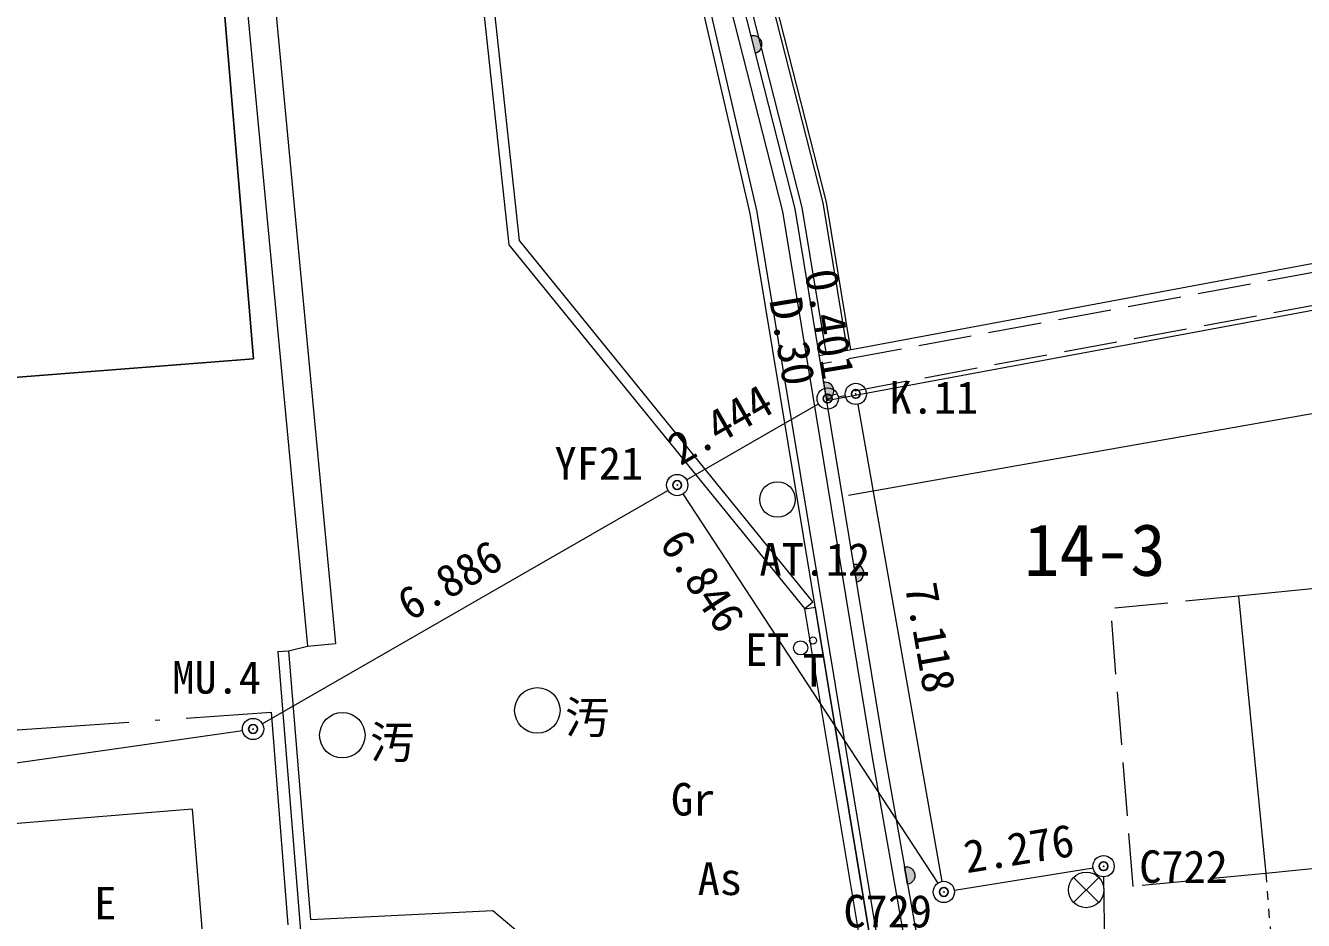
# Model space of a CAD drawing. Units: millimetres, scale not verified. Extents: x -29071210 to -28860960, y -117775216 to -117329466.
# Drawn here: x -28926478 to -28908489, y -117450186 to -117437591 of the extents above; entities that cross this region are included whole.
import ezdxf
from ezdxf.enums import TextEntityAlignment as Align

# ---------------------------------------------------------------- set-up
doc = ezdxf.new("R2010")
doc.units = ezdxf.units.MM
doc.header["$LTSCALE"] = 250
doc.header["$PDMODE"] = 32
doc.header["$PDSIZE"] = 125
for name, pattern in [('LONG_DASHED_DOTTED', [15.25, 12, -1.5, 0.25, -1.5]), ('USER5', [4, 3, -1]), ('USER8', [1, 0.5, -0.5])]:
    doc.linetypes.add(name, pattern=pattern)
for name, color, linetype, lineweight in [('H29-S-SUV', 8, 'Continuous', 13), ('S-SUV', 7, 'Continuous', 13), ('S-SUV-HTXT', 7, 'Continuous', 13), ('S-SUV-ROW', 7, 'Continuous', 15), ('S-SUV-SRVR', 3, 'Continuous', 13)]:
    doc.layers.add(name, color=color, linetype=linetype, lineweight=lineweight)
doc.layers.add('S-SUV-BMK', color=7, linetype='Continuous')
doc.styles.add('ＭＳ ゴシック', font='')
doc.styles.get('ＭＳ ゴシック').set_extended_font_data('MS Gothic')

# ---------------------------------------------------------------- blocks, each defined once
blk = doc.blocks.new('ﾌﾟﾛｯﾄﾏｰｸ-03')
at = {"color": 7, "linetype": 'Continuous', "lineweight": 15}
blk.add_circle((0, 0), 0.5, dxfattribs=at)
at = {"color": 7}
blk.add_point((0, 0), dxfattribs=at)
blk = doc.blocks.new('ﾌﾟﾛｯﾄﾏｰｸ-02')
at = {"color": 7, "linetype": 'Continuous', "lineweight": 20}
blk.add_circle((0, 0), 0.5, dxfattribs=at)
blk = doc.blocks.new('ﾌﾟﾛｯﾄﾏｰｸ-C1')
at = {"color": 7, "linetype": 'Continuous', "lineweight": 20}
for p, q in [((-0.3536, 0.3536), (0.3536, -0.3536)), ((-0.3536, -0.3536), (0.3536, 0.3536))]:
    blk.add_line(p, q, dxfattribs=at)
blk.add_circle((0, 0), 0.5, dxfattribs=at)

msp = doc.modelspace()

# ---------------------------------------------------------------- hatches: boundary and pattern name
at = {"layer": 'H29-S-SUV'}
for points in [[(-28916205.7, -117437979.2, 0.41421), (-28916115.4, -117437827.1, 0.41421), (-28916267.4, -117437736.9)], [(-28915204.7, -117442858.1, 0.41422), (-28915101.6, -117442714.4, 0.41422), (-28915245.3, -117442611.3)], [(-28914782.5, -117445422.7, 1), (-28914823.1, -117445176)], [(-28914104.6, -117449431.6, -1), (-28914061.2, -117449677.9)]]:
    msp.add_hatch(color=256, dxfattribs=at).paths.add_polyline_path(points)

# ---------------------------------------------------------------- linework, layer by layer
for p, q in [((-28916276, -117440235), (-28922646.3, -117412711.3)), ((-28916178.6, -117440212.5), (-28922559.9, -117412641.2)), ((-28923798.4, -117432705.9), (-28922511.2, -117446325.6)), ((-28923399, -117432681), (-28922113, -117446288)), ((-28919670, -117440676), (-28920309, -117434769)), ((-28919525.6, -117440615.8), (-28920159.9, -117434752.9)), ((-28914537, -117450738), (-28916276, -117440235)), ((-28914438.3, -117450721.7), (-28916177.3, -117440218.7)), ((-28915510, -117445795), (-28919670, -117440676)), ((-28915393.6, -117445700.4), (-28919525.6, -117440615.8)), ((-28905441.5, -117445234.1), (-28909401.1, -117445620.8)), ((-28915510, -117445795), (-28915393.6, -117445700.4)), ((-28909401.1, -117445620.8), (-28909019.9, -117449524.5)), ((-28915508, -117445801), (-28915360, -117445776.3)), ((-28914602, -117451239), (-28915508, -117445801)), ((-28914453, -117451220.3), (-28915360, -117445776.3)), ((-28922924.5, -117446402.1), (-28922775, -117446390)), ((-28922924.5, -117446402.1), (-28922606.8, -117450331.1)), ((-28922775, -117446390), (-28922511.2, -117446325.6)), ((-28922775, -117446390), (-28922469, -117450174)), ((-28922511.2, -117446325.6), (-28922113, -117446288)), ((-28924133, -117448618), (-28926938, -117448848.5)), ((-28924133, -117448618), (-28923923, -117451173)), ((-28905060.3, -117449137.8), (-28909019.9, -117449524.5)), ((-28922469, -117450174), (-28919902, -117450046)), ((-28919902, -117450046), (-28919366.8, -117450497.6))]:
    msp.add_line(p, q, dxfattribs=at)
at = {"layer": 'H29-S-SUV', "lineweight": 25}
for p, q in [((-28923271, -117442284), (-28923988, -117433698)), ((-28958802, -117445050), (-28923271, -117442284))]:
    msp.add_line(p, q, dxfattribs=at)
at = {"layer": 'H29-S-SUV', "linetype": 'USER5'}
for p, q in [((-28909401.1, -117445620.8), (-28911202.4, -117445798.8)), ((-28910885.5, -117449708.8), (-28911202.4, -117445798.8)), ((-28909019.9, -117449524.5), (-28910885.5, -117449708.8))]:
    msp.add_line(p, q, dxfattribs=at)
at = {"layer": 'H29-S-SUV', "linetype": 'LONG_DASHED_DOTTED'}
for p, q in [((-28928019, -117447600), (-28923019, -117447256)), ((-28923019, -117447256), (-28922672, -117451714))]:
    msp.add_line(p, q, dxfattribs=at)
at = {"layer": 'H29-S-SUV'}
for points in [[(-28921779.7, -117412066.2), (-28919678.5, -117421479.2), (-28917832.7, -117429883.1), (-28916438, -117435447.9), (-28915255.3, -117440088), (-28914913.3, -117442165.2)], [(-28921736.2, -117412031.5), (-28919629.6, -117421468.4), (-28917784, -117429871.7), (-28916389.5, -117435435.7), (-28915206.3, -117440077.7), (-28914864.1, -117442156)], [(-28922298.5, -117412404.8), (-28920244.9, -117421604.7), (-28918397.5, -117430015.9), (-28917000.4, -117435590.1), (-28915823.6, -117440207), (-28914558, -117447894.2), (-28913622.6, -117453207.5)], [(-28922138.4, -117412296), (-28920069.1, -117421565.7), (-28918222.2, -117429974.7), (-28916825.9, -117435546), (-28915647.2, -117440170.1), (-28914380.6, -117447864), (-28913445, -117453178.1)], [(-28922040.7, -117412274.2), (-28919971.4, -117421544.1), (-28918124.8, -117429951.8), (-28916728.9, -117435521.4), (-28915549.2, -117440149.5), (-28915208.3, -117442220.2)], [(-28896146.9, -117438701.5), (-28907289.2, -117440744.6), (-28915306.7, -117442238.5)], [(-28915202.7, -117442870.3), (-28907172.8, -117441374.1), (-28896028.8, -117439330.6)]]:
    msp.add_lwpolyline(points, dxfattribs=at)
for points in [[(-28916205.7, -117437979.2, 0.41421), (-28916115.4, -117437827.1, 0.41421), (-28916267.4, -117437736.9)], [(-28915204.7, -117442858.1, 0.41422), (-28915101.6, -117442714.4, 0.41422), (-28915245.3, -117442611.3)], [(-28914782.5, -117445422.7, 1), (-28914823.1, -117445176)], [(-28914104.6, -117449431.6, -1), (-28914061.2, -117449677.9)]]:
    msp.add_lwpolyline(points, format="xyb", close=True, dxfattribs=at)
at = {"layer": 'H29-S-SUV', "linetype": 'USER5'}
for points in [[(-28896124.7, -117438819.5), (-28907267.3, -117440862.6), (-28915287.2, -117442357)], [(-28896039.8, -117439271.7), (-28907183.7, -117441315.1), (-28915212.4, -117442811)]]:
    msp.add_lwpolyline(points, dxfattribs=at)
at = {"layer": 'H29-S-SUV'}
for centre, radius in [((-28915567.5, -117446350.2), 100), ((-28915393.3, -117446246.2), 50), ((-28919274, -117447230), 320), ((-28922018, -117447580), 320)]:
    msp.add_circle(centre, radius, dxfattribs=at)
at = {"layer": 'S-SUV', "linetype": 'USER8'}
msp.add_line((-28909019.9, -117449524.5), (-28908725.1, -117453144.6), dxfattribs=at)
at = {"layer": 'S-SUV-HTXT', "lineweight": 15}
msp.add_lwpolyline([(-28914892.4, -117444199.2), (-28905436.7, -117442533.3), (-28903061.7, -117442533.3)], dxfattribs=at)
at = {"layer": 'S-SUV-ROW'}
for p, q in [((-28915038, -117442815.7), (-28914938, -117442799.3)), ((-28917174.8, -117443983.8), (-28915316, -117442914.8)), ((-28914763.9, -117442922.7), (-28913577.1, -117449637.3)), ((-28923145, -117447417.2), (-28917434.9, -117444133.4)), ((-28913633.2, -117449659.6), (-28917222.6, -117444184)), ((-28933863.5, -117449002.8), (-28923423.5, -117447513.2)), ((-28913402.9, -117449761.2), (-28911451.1, -117449446.8)), ((-28911301.2, -117449573), (-28911256.8, -117453273))]:
    msp.add_line(p, q, dxfattribs=at)

# ---------------------------------------------------------------- block references
at = {"layer": 'S-SUV-BMK', "xscale": 300, "yscale": 300}
for p in [(-28914790, -117442775), (-28915186, -117442840), (-28917304.9, -117444058.6), (-28923275, -117447492), (-28911303, -117449423), (-28913551, -117449785)]:
    msp.add_blockref('ﾌﾟﾛｯﾄﾏｰｸ-03', p, dxfattribs=at)
at = {"layer": 'S-SUV-SRVR', "xscale": 500, "yscale": 500}
for name, p in [('ﾌﾟﾛｯﾄﾏｰｸ-02', (-28915892.3, -117444261.6)), ('ﾌﾟﾛｯﾄﾏｰｸ-C1', (-28911548, -117449757))]:
    msp.add_blockref(name, p, dxfattribs=at)

# ---------------------------------------------------------------- texts
at = {"layer": 'H29-S-SUV', "style": 'ＭＳ ゴシック'}
for s, p in [('ET', (-28916037.2, -117446374)), ('汚', (-28918571.2, -117447327.9)), ('汚', (-28921315.2, -117447677.9)), ('As', (-28916704.7, -117449599.4)), ('E', (-28925354.6, -117449943.1))]:
    msp.add_text(s, height=458.2, dxfattribs=at).set_placement(p, align=Align.MIDDLE_CENTER)
for s, p in [('T', (-28915537.5, -117447034.3)), ('Gr', (-28917392, -117448847.8))]:
    msp.add_text(s, height=458.3, rotation=0.09, dxfattribs=at).set_placement(p, align=Align.BOTTOM_LEFT)
at = {"layer": 'S-SUV-BMK', "style": 'ＭＳ ゴシック'}
msp.add_text('D.30', height=458.2, rotation=279.321, dxfattribs=at).set_placement((-28915556.9, -117441380.8), align=Align.TOP_LEFT)
for s, p in [('K.11', (-28914314.9, -117442595.8)), ('MU.4', (-28924411.2, -117446535.8)), ('C722', (-28910800.3, -117449199.8)), ('C729', (-28914964.1, -117449826.6))]:
    msp.add_text(s, height=458.2, dxfattribs=at).set_placement(p, align=Align.TOP_LEFT)
msp.add_text('YF21', height=458.2, dxfattribs=at).set_placement((-28917784.8, -117444118.1), align=Align.BOTTOM_RIGHT)
at = {"layer": 'S-SUV-HTXT', "style": 'ＭＳ ゴシック'}
for s, rotation, p in [('0.401', 279.321, (-28915155, -117441789.9)), ('2.444', 29.903, (-28916701, -117443206.6)), ('6.846', 303.246, (-28916947, -117445402.6)), ('6.886', 29.903, (-28920508, -117445396)), ('7.118', 280.023, (-28913739.7, -117446203.9)), ('2.276', 9.148, (-28912496.6, -117449172.1))]:
    msp.add_text(s, height=458.2, rotation=rotation, dxfattribs=at).set_placement(p, align=Align.MIDDLE_CENTER)
msp.add_text('14-3', height=733.1, dxfattribs=at).set_placement((-28910427.9, -117445556), align=Align.BOTTOM_RIGHT)
at = {"layer": 'S-SUV-SRVR', "color": 7, "style": 'ＭＳ ゴシック'}
msp.add_text('AT.12', height=458.2, dxfattribs=at).set_placement((-28915367.1, -117445103.1), align=Align.MIDDLE_CENTER)

doc.saveas('drawing.dxf')
